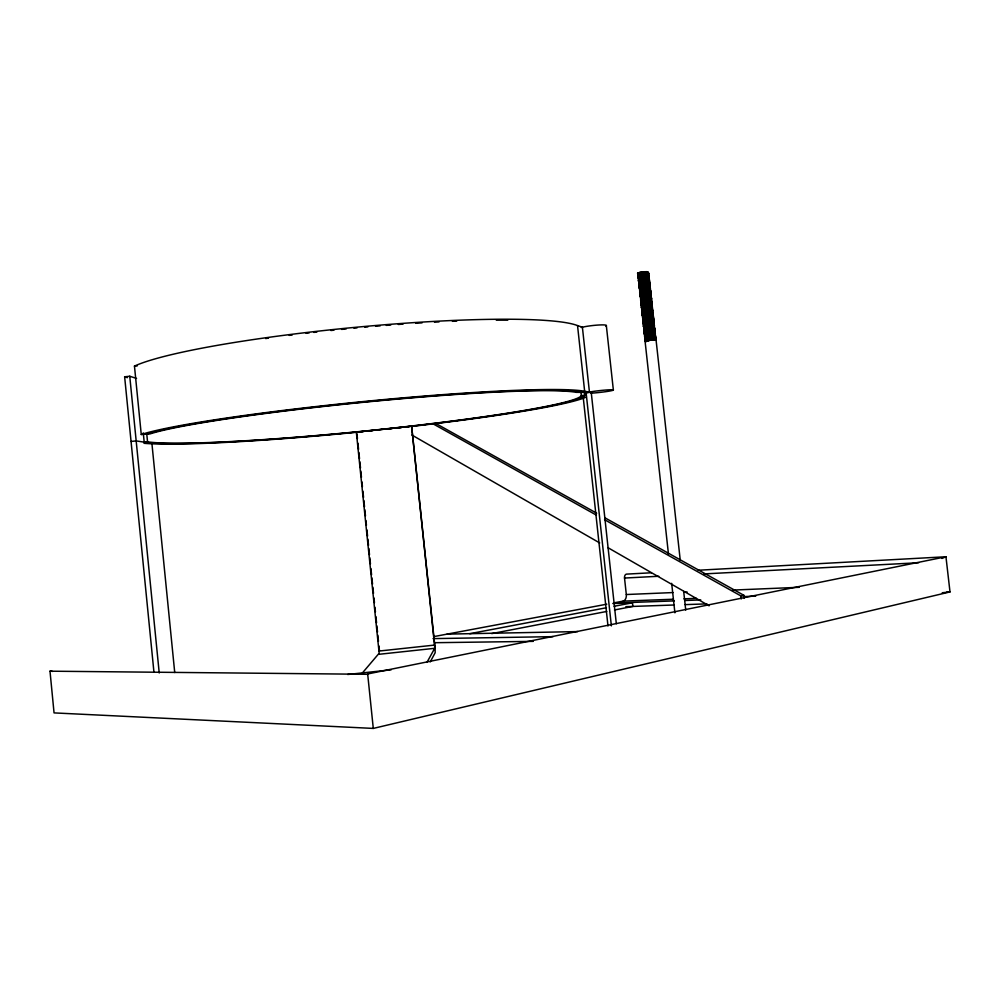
<?xml version="1.0" encoding="UTF-8"?>
<svg xmlns="http://www.w3.org/2000/svg" width="1000" height="1000" viewBox="0 0 1000 1000"><rect width="100%" height="100%" fill="white"/><g stroke="black" fill="none" stroke-linecap="round" stroke-linejoin="round"><path stroke-width="1.5" d="M638.263 274.9L639.237 273.05L647.4 271.725L643.562 272.137L651.075 340.112L645.075 341.275L668.438 553.837M426.938 662.375L434.7 648.312L434.688 646.6L411.625 426.262L356.337 432.163L379.175 653.213L362.438 672.9M680.275 560.425L656.075 340.1L649.638 340.225L642.15 271.887L637.6 273.113L638.85 274.012M644.887 271.625L652.475 339.787L651.075 340.112M430.25 661.925L435.163 652.712L435.125 648.425L411.625 426.262M590.725 393.188L592.35 393.1A13.713 0.9 -6.3 0 0 610.513 390.887A13.713 0.9 -6.3 0 0 609.038 389.825A13.713 0.9 -6.3 0 0 590.6 391.85L586.138 392.975L583.237 397.438L607.987 626.013M646.012 271.588L646.375 272.45C653.25 273.538 636.725 273.425 638.962 276.038C642.1 274.225 651.237 275.5 647.588 272.362L647.425 271.725L646.925 273.113L637.75 274.413L638.612 275.163M638.2 275.487L639.825 274.913C638.938 272.738 646.85 271.488 646.525 273.825L648.75 273.8L647.738 273.725L648.8 273.925L647.262 274.938L647.825 274.5M640.788 291.688C637.55 289.425 645.888 288.85 647.7 288.55L647.85 289.913L650.55 290.15L649.638 291.075L650.288 290.6M647.075 290.525L648.325 290.212L648.475 291.575L650.738 291.625L643.263 292.025L639.925 293.888L641.325 292.137L650.562 290.325C645.512 287.987 631.763 295.5 645.65 290.55M654.975 339.637L654.325 339.237L655.987 339.35L647.038 340.688L648.512 339.888L640.775 272.1M642.763 309.713C639.55 310.338 647.887 307 649.8 307.675L650.425 309.35L652.638 309.25L651.725 310.138M649.175 309.675L650.425 309.35L650.575 310.712L652.788 310.613L651.287 311.663L652.525 311.012L651.762 310.475M654.312 333.638C656.7 333.7 652.7 330.662 648.95 332.837C644.737 332.987 643.462 335.462 645.387 334.688L654.525 333.15L655.188 332.45L653.413 332.188L653.225 330.475L654.95 329.963L645.013 331.337C643.988 333.988 643.75 330.213 647.463 330.312C648.75 329.85 656.363 328.875 653.925 330.1L653.275 329.7L654.938 329.8L652.688 330.037L652.35 330.925L655.037 331.087L653.425 331.062L655.062 331.262L654.412 331.838L644.188 333.188M650.175 331.775L652.825 331.238L652.5 332.287L654.025 332.5L653.562 333.55L654.95 333.988L644.488 335.913L649.1 334.2L655.4 334.062L650.475 334.513M639.2 276.425L639.712 275.863L637.975 276.038L639.2 276.425L638.562 277.613L637.913 275.938M646.875 271.637L647.425 272.375M644.212 303.512C639.788 304.413 641.862 305.025 642.013 302.913L642.537 301.688L641.862 301.55L641.263 302.262L642.65 302.712C637.55 300.887 647.062 299.55 648.9 299.475C653.4 299.462 649.663 300.625 651.637 299.8L642.375 301.7L641.538 302.162L642.688 303.05L642.175 303.6M651.175 310.637L651.838 311.038C654.212 310.45 641.025 311.35 642.725 313.075L642.15 314.15L643.363 314.475C641.237 313.625 654.188 313.475 652.163 311.65C649.287 311.762 646.413 312.312 643.612 312.962C641.275 313.625 643.037 315.912 643.213 313.8L643.737 312.562L642.438 312.975L643.175 313.463L641.925 312.55L642.887 311.825L652.788 310.613L651.975 309.938L652.663 309.413C650.2 308.35 642.1 309.538 642.85 311.488L652.013 310.012M646.012 307.2L642.45 307.938C638.575 304.825 655.6 305.262 650.438 303.825L651.087 304.237L650.525 305.875C647.887 306.262 640.113 306.537 642.725 309.375L644.812 308.988M644.112 321.275L644.625 320.725L642.887 320.962L644.1 321.962C644.287 324.325 642.763 324.225 644.25 323.325M644.788 338.638C645.837 339.025 644.688 341.675 646.712 339.787L644.987 340.037L646.825 340.812M654.338 335.4L644.638 337.275L655.55 335.425L654.575 336.025L655.2 335.375L654.362 334.862C651.8 335.375 643.125 335.475 645.512 338.15C643.138 339.75 649.425 335.613 651.862 336.55C654.975 334.963 656.65 338.5 654.513 336.225M654.837 338.438L654.287 338.9L655.788 337.912L654.625 337.975C652.387 337.362 657.688 336.525 654.488 336.775L644.762 338.475L645.625 339.175M655.325 340.175L655.938 339.288L654.775 339.338C652.537 338.725 657.837 337.887 654.638 338.137L645.987 340.15L645.688 341.463C643.575 340.812 649.087 340.262 646.888 339.312C644.837 339.025 647.763 340.763 645.387 341.1M654.638 338.137L646.888 339.312L655.788 337.912L654.475 336.6C654.775 335.65 654.412 335.075 655.362 333.988M647.575 273.738C650.85 270.613 639.8 272.225 637.825 274.675M645.1 338.413C646.538 337.375 643.625 336.55 646.575 336.413L646.55 331.875C648.1 330.538 657.125 331.488 653.913 330.763M638.85 275.012L637.837 274.85M646.287 333.837C642.4 334.438 647.5 331.362 646.25 329.15L653.962 328.025L654.788 328.425L653.863 329.55M643.012 279.85L639.412 280.125C640.487 276.175 660.638 277.238 639.975 279.862C635.763 276.675 645.45 275.65 648.275 275.95C649.638 273.475 638.212 275.438 639.175 277.075M646.562 322.1L652.862 321.2L654.05 321.775L643.45 323.387L645.5 322.312L645.35 320.938L653.888 320.25L642.975 322.1L644.212 322.987M648.112 326.35C643.438 325.788 647.987 329.312 644.562 329.775C644.65 332.062 643.725 328.888 644.675 328.2C654.438 325.5 660.3 327.088 645.362 329.012L644.638 327.863C651.175 323.05 661.875 326.337 645.212 327.638L644.538 327.075L645.95 326.413L645.65 323.675L653.012 322.562L654.2 323.15L644.912 324.913L644.075 325.35L644.663 327.075L643.512 326.575L644.95 325.25L650.5 324.237L654.287 324.263L653.375 325.125L654.287 324.263L643.725 325.95L653.625 324.95L654.312 324.425L653.512 323.925M644.175 277.062L649.05 276.525L647.45 276.625L648.787 276.988L647.562 277.65C652.613 274.575 634.95 276.9 639.513 279.312M643.3 322.025L645.35 320.938L645.2 319.575L653.737 318.888L643.625 321.25L644.775 322.088M653.413 316.238L643.6 318.3C642.087 315.45 655.375 316.075 653.45 316.325C649.95 315.138 638.575 320.138 644.475 317.262L644.75 315.475L653.288 314.788L643.45 316.938L643.05 318.587L643.763 318.9M648.863 284.012L648.3 284.45C652.325 281.688 641.263 283.525 639.625 284.8C637.688 286.525 644.4 281.325 647.975 282.663L648.55 281.125C652.362 280.712 644.8 280.475 639.6 282.013L640.125 281.225L639.562 281.488C640.612 277.538 660.9 278.612 640.125 281.225L638.438 280.287L639.3 279.1M639.45 280.462L638.362 280.025M642.087 310.938L644.15 310.012L643.85 307.275L652.387 306.613L643.125 308.525L642.138 310.25M639.775 282.512C636.962 282.712 646.988 278.788 649.55 280.725C646.938 282.137 636.725 281.312 640.075 285.225M641.338 304.113L643.4 303.175L643.25 301.812L651.787 301.163L642.562 303.4L641.338 304.113L642.1 304.662C647.975 304.538 657.2 300.4 646.875 301.663M650.275 296.85C653.662 298.3 644.412 297.425 641.5 299.2C640.725 297.15 648.875 296.188 651.338 297.075C651.287 294.713 645.35 297.387 641.925 297.6L641.25 297.025L642.65 296.35L642.5 294.988L651.038 294.35L650.225 293.913M639.15 277.738C637.013 278.95 640.3 279.95 641.513 278.913M649.188 286.988C651.188 284.488 641.263 287.45 639.237 288.025C638.938 290.138 641.438 285.25 647.4 285.812L647.7 288.55L650.4 288.788L649.737 289.488L639.862 290.65L641.912 289.525L641.762 288.163L648.462 287.1L650.312 287.7L649.338 288.35L649.987 287.875L649.225 287.325M639.325 284.587C638.462 282.062 644.938 282.3 646.95 281.725L647.4 285.812L650.138 286.175L639.562 287.925L641.612 286.788L641.462 285.425L649.95 284.7L648.037 285.613M638.812 281.1L639.163 283.05M649.025 283.012L649.837 283.45L649.137 284.037L639.925 284.913L641.312 284.062L639.825 274.913L642.412 274.387M640.037 284.887C638.112 283.062 640.125 282.663 638.663 282.75M639.675 273.55L639.55 272.35M640.375 291.613L640.6 291.025L639.763 292.362C641.7 293.587 638.45 291.65 640.438 291.837M649.175 284.375L649.987 284.812L649.287 285.4L640.15 286.938L639.412 286.562L640 285.575C638.475 284.475 639.425 287.512 640.387 287.288L639.75 288.488L639.113 286.837M640.525 292.975L639.987 291.837L644.212 290.788M649.287 287.913L650.312 287.7L640.375 289C638.7 292.425 640.95 285.387 645.2 286.45M639.688 289.113L640.25 290.138M641.3 299.662C640.487 299.312 638.825 295.625 648.45 295.375C657.862 294.762 637.888 294.462 641.575 298.163M641.825 301.212C637.75 297.825 654.963 297.975 651.488 298.438M649.925 290.938C655.188 293.113 638.638 290.812 640.7 294.212M640.138 293.2C640.588 295.125 651.112 291.4 650.075 292.55M641.975 302.562C640.15 302.475 641.862 298.288 641.338 300L640.65 300.525L641.875 300.875M638.138 273.712L639.1 273.488M641.413 303.625C644.963 302.137 639.938 296.475 644.812 296.262M648.575 278.925L649.4 279.363C649.325 280.238 646.975 278.375 639.475 280.812L638.513 278.375M647.575 273.087L648.325 272.738M639.65 284.688C639.175 284.037 640.238 279.738 638.587 281.65M647.725 274.45L648.763 273.962M648.025 277.175C650.462 277.125 638.263 277.075 639.475 279.788M648.175 278.55L649.212 278.05L648.612 279.012M640.225 286.588C639.225 288.812 640.125 286.212 638.962 285.475M648.475 281.275L649.513 280.775M649.663 282.137C647.362 283.512 651.488 283.688 648.625 283.3L647.975 282.663L649.712 282.262L648.737 282.9L649.65 281.975L646.95 281.725L646.525 273.825L637.9 275.775L639.825 276.887M648.775 284L649.812 283.5M648.925 285.363L649.963 284.862M641.8 294.887L640.062 295.087L641.275 295.438L640.65 296.65L640 295.012M641.413 297.462L640.812 298.175L641.6 298.325M640.763 298.825L641.725 299.513M641.712 300.188L641.112 300.9M649.825 293.55L650.913 293.15L649.35 293.962L650.588 293.312L649.237 292.95L649.887 293.35C652.562 292.25 639.15 293.475 641.05 295.113L650.863 293.05M641.712 306.337L642.1 304.662L641.175 305.738L642.425 306.65L641.175 305.738L652.038 303.788L642.825 305.788L641.4 307.337L652.188 305.15L650.525 305.875L651.175 306.525C653.512 306.725 650.387 306.188 652.212 305.325L650.413 304.85L651.025 305.15M651.112 302.1L651.938 302.525L642.975 303.587L643.85 307.275L641.425 307.512L642.288 306.363L641.488 305.475L642.712 304.762L650.263 303.488L652.113 304.05L651.025 303.663M650.875 303.1L651.963 302.688L650.288 302.475L651.762 301.225M651.025 304.462L652.062 303.962M643.35 315.163C643.637 316.55 643.763 318.663 643.737 319.675C660.913 317.175 651.7 315.738 642.987 319.125M642.788 309.2L641.562 308.863L642.463 308.113C640.962 315.113 643.337 307.238 651.475 308.562C653 307.375 652 309.538 651.462 307.75M646.312 309.938L643.725 310.425L644.6 314.113L642.225 315.287L643.612 317.538L642.463 317.038L644.75 315.475L644.6 314.113L651.963 313L653.15 313.6L642.225 315.287L643.538 316M651.325 306.388L652.537 307.975L650.125 306.613C649.688 303.663 638.825 306.4 642.337 309.2C642.087 307.45 643.238 304.812 641.862 302.65L641.2 302.925L651.112 301.837M642.788 313.275L651.775 311.3C654.163 307.3 648.725 305.763 642.45 307.938M643.188 319.775L643.425 319.075C644.05 316.962 641.762 321.475 643.8 319.237M651.925 312.663C654.25 311.188 651.025 313.25 653.138 313.425C650.875 315.275 643.337 313.612 643.5 316.525M643.95 320.6L643.35 321.312L644.737 321.75C641.888 321.613 644.175 320.213 642.688 319.538M644.062 321.625C641.125 320.163 645.462 321.062 643.037 322.325L644.4 324.688C642.2 326.925 645.362 323.65 645.075 322.725M643.088 316C641.637 313.85 643.925 311.812 642.613 309.475C640.812 311.375 643.312 309.6 641.8 308.375M652.525 318.125L653.6 317.688M652.675 319.488C654.663 318.025 651.95 320.05 653.888 320.25C654.3 322.8 650.6 321.1 647.663 322.25M644.7 327.413L644.1 328.113L644.812 328.438M652.975 322.225L654.05 321.775L652.487 322.55L653.725 321.912L652.962 321.375M653.125 323.587L654.163 323.062L653.55 323.988M641.2 302.925L642.125 303.925M645.675 330.262L643.938 330.5C645.962 330.887 642.962 332.35 645.3 332.163L645.3 332.863C644.875 335.725 643.487 330.525 645.987 331.112M644.938 330.588L643.875 330.288L654.075 329.05L654.737 328.35L652.925 327.738L654.463 325.8M645.3 332.863L644.237 333.225L645.45 333.512L644.85 334.925L645.625 335.05M653.575 327.688C655.812 326.887 653.413 326.725 648.263 327.725M653.725 329.05L654.8 328.6L653.238 329.363L654.475 328.725L653.625 327.375L654.65 327.238M649.312 337.312L645.738 338L645.75 336.95M653.875 330.412L654.5 329.888L653.763 329.387M654.925 339.988L655.962 339.45L655.312 340.025M654.475 335.887C657.738 334.338 645.675 335.788 647.113 337.013C647.375 339.15 645.15 339.15 645.375 340.975M654.625 337.25L655.7 336.788M654.775 338.612L655.85 338.15M643.838 318.725C642.675 318.35 642.125 315.55 643.688 317.362M655.55 339.45L654.375 339.938L655.55 339.45L654.812 338.963M643.475 319.887L645.2 319.575L644.475 317.262L653.438 316.15M642.4 313.837L643.388 314.637M644.575 325.525C642.212 325.812 644.525 322.612 644.4 324.688M653.938 330.262L653.388 330.725L654.6 329.925M645.013 331.337L645.362 329.012L644.562 329.775M644.538 327.075L645.062 326.275L643.425 326.188L644.725 326.887M643.725 325.95L644.375 325.475L643.575 324.588L644.812 323.888L643.65 318.875L653.587 317.512M652.212 314.562L653.3 314.962L642.7 316.562L643.913 315.688L642.9 312.038L650.575 310.712L650.725 312.087L653 312.238M644.963 329.8C642.5 329.963 645.3 326.85 644.475 328.612L643.787 329.137L644.575 329.637M650.55 304.85L651.1 304.413L650.125 304.637M641.862 302.65L642.075 298.962L640.738 298.663M641.25 297.025C643.737 294.475 638.525 288.062 646.9 288.988M651.312 297.137C646.862 298.212 638.875 296.837 641.75 299.688M649.925 291.188L650.763 291.788L641.475 293.512C641.087 291.288 639.875 288.012 640.85 291.537M640.375 289C636.975 284.175 652.15 285.113 648.925 284.6L649.663 284.988M644.862 332.512L645.662 331.737L644.475 332.775M639.9 284.738C638.312 282.262 650.7 281.363 648.7 282.475L648.125 284.025L648.775 284.662M638.85 275.188L639.388 274.413L637.913 272.887M639.325 278.425L639.113 277.4C636.825 276.887 641.15 276.112 638.875 275.363L638.812 274.675M638.65 279.575C642.2 278.837 635.9 277.062 639.138 276.725M638.725 274C636.663 274.762 640.85 273.087 638.575 272.625L637.612 273.212L638.462 273.8M643.9 327.488L644.875 328.25M640.5 299.163L641.125 298.425M643.763 299.413L640.6 300.462L641.488 301.363L640.8 301.887L642.025 302.238M641.925 305.45L641.25 305.975L642.038 306.475M641.45 301.025C643.6 298.962 652.225 299.137 651.188 298.762C650.662 298.05 639.062 298.575 641.488 301.363M650.875 302.3L651.625 302.85L650.4 303.488L651.912 302.6M652.062 306.762L651.712 307.55M652.812 310.775L651.775 311.3M652.463 314.1L653.288 314.788L652.65 315.812M644.488 326.5L643.438 326.362L644.112 325.688M645.688 328.375L644.025 328.688L644.25 329.475M645.138 337.65C642.7 334.688 654.075 332.587 654.325 335.238L655.35 336.737M644.325 327.25L643.637 327.775L644.287 326.912M645.387 334.688L644.338 334.55L645.45 334.225M654.762 328.525L654.075 329.05L654.938 329.8M646.188 341.037C645.312 339.275 646.875 337.1 645.462 335.438L644.488 335.913L645.125 337.488M654.912 329.888L654.225 330.412L655.088 331.163M655.062 331.262L654.412 332.125L655.238 332.525M654.275 333.3C656.5 331.812 653.288 333.575 655.387 333.888M654.875 338.75L655.375 337.912M653.075 322.4L653.725 321.912M644.2 330.213L644.825 329.562L644.05 328.85M653.225 323.762L654.2 323.15M642.688 316.4L643.337 315.912L642.55 315.2M652.525 311.012L651.875 311.5L652.55 312.125L648.075 312.613M643.15 320.662L643.737 319.675M652.325 315.587L652.962 314.938M643.425 323.225L645.5 322.312C648.913 322.312 653.675 322.4 653.863 320.337M645.25 339.775L645.775 340.538M650.987 303.325L651.625 302.85M651.137 304.688L651.762 304.037M651.287 306.05L652.25 305.413L651.413 304.562M640.288 294.562L640.938 294.088L640.163 293.375M640.612 297.462C640.688 296.212 641.963 294.1 640.9 293.75M650.113 289.062C652.775 288.712 641.4 289.625 639.55 290.925M649.938 293.788L650.588 293.312M641.188 302.75C640.638 300.637 643.988 300.613 646.7 300.125M650.238 296.512L651.15 295.6L640.588 297.3M643.662 321.6L643.5 322.675M644.712 331.15L644.112 332.025L645.325 332.325M638.587 275.262L637.9 275.775L638.763 276.525M648.787 276.988L648.138 277.462L649.25 278L648.425 277.562M639.263 285.188L639.775 283.55M648.288 278.825L648.925 278.175L647.6 277.987L647.887 276.637C649.188 276.062 647.325 274.725 649.1 276.637M639.388 286.388C640.738 283.625 647.987 284.037 648.662 282.975M640.675 294.337C640.475 297.275 639.312 293.8 643.162 293.95M638.05 274.125L638.7 273.65M638.35 276.85L639 276.375M647.85 274.738L648.475 274.1M638.962 282.462L639.6 281.825M941.888 558.45L945.95 556.763L950 591.925L373.288 728.413L54.05 712.9L50 671.188L368.2 674.3M647.95 275.688L647.3 275.275L648.95 275.275L648.125 274.837M647.588 272.362L648.65 272.562M649.7 282.087C647.463 281.225 650.45 282.512 648.713 282.65M650.763 291.788L649.737 292L649.212 293.925L651.062 294.513L649.388 294.312M649.038 285.625L650.163 286.35L648.487 286.15L649.362 285.825M651.012 297.225L641.4 298.387M649.812 289.913L650.612 290.425L649.775 289.575M651.475 301.488C649.65 300.287 653.025 301.225 650.725 301.737L650.875 303.788M650.938 302.875L650.588 305.188L652.237 305.25L651.038 305.325M652.55 308.15L651.538 308.312L650.975 309.975L651.775 311.988M652.375 309.65L651.862 308.925M639.487 279.137C636.55 279.1 641.263 277.45 639.025 276.725L638.05 277.137L639.288 278.087L644.15 276.887M639.175 278.087L638.2 278.488L639.062 279.25M639.325 279.45L638.438 280.287M638.8 280.938L639.412 280.125M638.95 282.3C642.275 281.488 651.3 280.475 648.4 279.762M639.237 285.025L642.113 284.375M640.075 286.275L639.175 287.087L640.4 287.462M640.438 295.925L651.012 294.413M641.112 295.825L640.138 296.2L640.662 296.812M654.05 321.775L652.375 321.525M653.363 322.562L654.188 322.975L652.2 323.5M641.488 305.475L645.713 304.462M653.1 319.9L653.688 318.8L644.775 320M642.387 313.663L650.725 312.087L651.15 319.988L653.575 320.55M652.913 318.475L653.737 318.888L652.725 319.2L652.325 322.275L653.363 322.287M643.125 320.487L643.812 320.412M643.275 321.85L651.625 320.288L651.45 322.713L654.137 322.9M653.325 324.65C654.825 323.1 643.462 327.7 644.262 324.513L643.288 325L644.562 325.35M643.875 327.312L654.438 325.625L653.475 326.012M644.175 330.05L645.837 329.738M653.713 328.188L654.788 328.425M644.625 334.15L652.975 332.612L652.95 336.4L655.638 336.55L654.613 336.362M645.075 338.237L653.425 336.712L653.1 337.762L655.987 339.35M645.225 339.613L645.913 339.538M655.537 335.25L654.463 335L655.2 335.375M648.337 272.913L647.113 274.812L648.625 275.462M648.487 274.275L647.225 275.837L647.887 276.637L645.575 276.863M647.6 277.987L648.938 278.35M648.413 279.925L649.075 279.538L648.325 279.163M648.562 281.288L649.237 281.075M648.188 283.425L649.513 283.625M649.312 288.087L649.987 287.875M649.438 289.275L650.138 289.237M650.438 291.962L649.562 291.163M650.188 296.075L650.888 296.038M650.337 297.438L651.038 297.4M650.487 298.8L651.162 298.587M651.325 300.125L650.65 300.325L651.612 299.862M650.788 301.512L651.462 301.312L650.612 300.712M651.775 304.212L650.113 304.462M651.388 306.962L652.075 306.938M651.55 308.488L652.225 308.288M638.713 273.825L640.913 273.45M639 276.55L648.5 275.262L647.763 274.8M639.15 277.913L642.712 277.125M639.3 279.288L648.8 278L642.862 278.488M652 312.575L652.663 312.213L651.912 311.837M652.275 315.125L652.975 315.1M652.425 316.488L653.112 316.3M640.35 288.837L650.25 287.425L649.475 286.85M652.75 319.375L653.425 319.188L652.913 318.188M640.8 292.925L648.475 291.575L648.3 294.012L649.825 294.225M653.2 323.462L653.85 323.113L653.112 322.738M653.35 324.825L654 324.475L653.263 324.1M653.5 326.188L654.175 326M641.85 302.488L651.737 301.062M653.65 327.55L654.325 327.362M647.125 277.3L648.112 277.213M654.225 332.825C656.263 332.9 652.65 331.875 654.65 331.25L652.837 331.413M643.05 313.412L646.612 312.675M643.2 314.775L648.2 313.812M654.375 334.188L655.05 334.012M654.525 335.55L655.225 335.55M648.012 285.438L649 285.2L648.425 286.75L649.375 290.125M654.675 336.912L655.375 336.912M643.8 320.238L653.3 318.95L652.562 318.463M643.95 321.6L647.513 320.875M654.825 338.275L655.525 338.275M581.275 327.5L583.562 326.938A13.7 1.487 -6.5 0 1 600.163 324.938A13.7 1.487 -6.5 0 1 605.675 326.05M644.688 328.438L646.912 328.137M644.837 329.8L653.575 328.4L653.112 329.45L654.013 330.913M646.137 332.475L644.175 333.013L645.475 333.688M652.05 322.15L653.05 322.1M639.975 276.275L647.725 275.113M640.725 283.1L643.312 282.587M641.025 285.837L643.612 285.325M641.325 288.562L643.913 288.05M642.075 295.4L648.775 294.312L648.9 299.475L651.587 299.7L650.075 301.775L650.725 302.425L645.562 303.1M642.825 302.225L645.413 301.725M643.575 309.062L651.325 307.887L651.475 309.25M604.55 519.688L740.925 595.925L743.913 595.325L744.25 598.325M644.325 315.887L646.912 315.413M645.863 318.562L642.675 319.375L643.538 320.087M646.312 322.663L643.125 323.462L644.425 324.162M645.225 324.1L647.812 323.612M491.725 633.612L606.788 611.438M614.462 609.963L632.875 606.425L632.475 602.788L612.85 603.513M645.975 330.938L652.688 330.037M647.362 332.238L645.138 332.537L645.462 335.438M646.425 335.037L649.013 334.575M469.812 633.688L606.388 607.75M614.062 606.287L632.475 602.788M646.875 339.15L653.575 338.088L653.25 339.137L654.775 339.338L651.075 340M433.862 636.6L606.763 604.2M613.55 602.925L623.1 601.125L673.037 599.25M646.888 327.962L654.2 327.15L653.462 326.662M647.038 329.338L648.413 329.1M647.188 330.7L651.4 330.037M647.337 332.075L651.55 331.4M647.487 333.438L650.3 332.975M649.613 340.05L645.125 341.262L646.4 341.5M642.262 273.025L645.1 272.587M643.462 283.95L648.625 283.3M646.162 308.562L649 308.137M647.75 309.7C644.825 309.625 641.462 312.062 641.8 311.363M649.25 323.387L644.262 324.513M649.875 329.038L654.35 328.512L653.612 328.025M650.775 337.25L654.488 336.775M647.775 309.875L649.15 309.5M648.375 315.35L653.263 314.875M648.675 318.087C655.263 319.375 651.462 314.288 652.825 313.738M648.975 320.825L653.45 320.312L652.712 319.825M649.275 323.562L651.925 323.025L652.675 329.875M649.575 326.3L654.05 325.788L652.525 322.887M645.962 293.463L650.45 293L649.712 292.525M646.275 296.2L651.162 295.775M646.575 298.925L651.462 298.5M647.175 304.4L651.65 303.925L650.913 303.45M647.475 307.137L652.362 306.688M649.65 340.275L648.275 340.462L653.725 339.45L652.4 340M643.875 274.325L648.35 273.9L647.613 273.425M644.463 279.788L648.95 279.363L648.25 278.4M644.762 282.525L649.25 282.087L648.512 281.613M645.062 285.262L649.55 284.812L648.812 284.337M645.362 287.987L650.263 287.6M645.662 290.725L647.05 290.363M651.725 332.938L655.212 332.625M650.675 323.363L653.75 323.05L653.012 322.562M616.325 623.763L591.237 392.425L576.2 392.337A221.438 14.375 -5.7 0 0 369.05 401.737A221.438 14.375 -5.7 0 0 150.188 433.862L141.263 434.5L134.462 366.1A229.85 24.625 -5.5 0 1 361.4 326.763A229.85 24.625 -5.5 0 1 577.537 325.6L582.4 327.225L589.438 392.075L584.65 391.275A230.15 14.95 -5.7 0 0 369.113 400.988A230.15 14.95 -5.7 0 0 141.263 434.5M649.625 313.775L652.7 313.488L651.975 312.4M648.125 300.1L651.2 299.825L650.462 299.35M642.15 271.887L643.562 271.725M646.625 286.425L650.113 286.225M131.05 441.45L136.175 440.9L151.9 443.387L174.725 672.525M143.275 432.912L144.2 442.175L147.537 441.812A221.438 14.375 -5.7 0 0 383.587 429.087A221.438 14.375 -5.7 0 0 581.325 395.6L584.663 395.25L584.325 392.175M379.038 651.05L434.55 645.088M942.25 592.762L950 591.925L946.888 592.038M379.075 654.287L434.7 648.312M347.675 674.488L391.15 669.825M153.925 671.988L124.637 376.788L129.75 376.25L136.55 378.438M650.438 309.525L652.25 309.387L651.513 308.9M650.288 308.15L652.1 308.025L651.062 304.812M648.188 289.012L650.413 288.962M648.337 290.387L650.562 290.325M646.388 272.625L648.2 272.538L647.463 272.062M651.388 572.775L626.45 574.125A3.55 2.325 86.4 0 0 624.525 578.05L626.312 594.525A5.95 3.912 87 0 1 623.1 601.125M698.138 570.237L945.95 556.763L367.663 673.962L373.288 728.413M624.525 578.05L658.763 576.263M703.9 573.913L918.7 562.75M134.462 366.1L137.15 365.962M626.312 594.525L673.075 592.562M683.988 592.112L687.113 591.987M732.312 590.1L799.35 587.3M683.962 598.837L696.45 598.362M743.263 596.6L755.75 596.125M613.75 603.112L674.35 600.887M685.225 600.487L700.763 599.925M625.825 606.663L674.188 605M685.113 604.625L706.95 603.875M447.062 634.125L577.775 631.587M433.038 638.625L553.05 636.65M435.025 642.7L533.263 641.363M645.688 341.463L646.562 341.475M646.2 340.325L644.987 340.037M645.775 336.413C644.163 335.487 645.15 335.412 645.713 336.613M645.6 334.875L644.388 334.588M644.712 326.712L643.487 326.413M644.862 328.075L643.637 327.775M643.812 318.55L642.6 318.238L643.213 317.5M643.512 315.837L642.3 315.512L642.913 314.775M643.662 317.188L642.45 316.875L643.062 316.137M643.213 313.113C642.55 311.425 641.637 311.887 643.238 313.288M645.825 331.613L644.55 332.2M642.775 309.037L641.55 308.7L642.163 307.962M641.688 306.175L642.487 306.488M641.3 295.613L640.512 295.462L641.075 294.4M640.837 291.363C638.25 291.462 641.85 289.8 639.712 289.288M640.688 290L639.462 289.637L640.138 289.113L639.263 288.2M640.7 290.175L639.925 290.025L640.1 288.775M639.012 281.688L639.788 281.85M639.812 282.025L638.562 281.475L639.212 280.613M638.862 280.338L639.637 280.5M639.663 280.663L638.413 280.113L639.038 279.35M638.237 273.438L637.6 273.113M639.212 276.588L638.438 276.425L639 275.375M124.637 376.788L127.387 377.663M644.987 336.287L645.175 335.087M648.962 285.7L650 288.913L648.875 290.85L649.525 291.488M649.412 289.8L650.15 290.275L649.025 292.213L649.675 292.863M649.862 293.888L651.05 298.463L649.925 300.413L650.575 301.05M650.763 302.075L651.5 302.562M638.062 277.3L638.95 278.225M638.513 281.388L639.35 281.962M640.15 296.375L641 296.938M640.3 297.738L641.15 298.3M640.9 303.188L641.95 303.3M641.05 304.55L641.888 305.113M642.1 314.088L642.938 314.637M642.4 316.812L643.238 317.362M642.837 320.913L643.688 321.45M643.138 323.638L643.988 324.188M641.562 304.975L641.737 303.75M641.4 303.45L641.575 302.512M648.475 281.938L647.525 278.562L648.1 277.038M639.45 285.775L639.625 284.8M648.925 286.025L648.275 285.387L648.85 283.837M650.425 299.688L649.325 294.95L649.887 293.35M641.263 296.112L641.05 295.113L640.225 296.613M654.163 332.275L654.9 332.65M655.5 338.1L655.013 337.287M652.525 318.825L651.275 312.7L651.838 311.038M652.675 320.188L652.025 319.538L653.263 317.663M638.112 273.538L638.5 274.15M640.375 287.95L639.95 287.413M653.425 327.025L652.475 323.638L653.025 321.925M649.075 285.963L649.837 286.512M435.8 423.462L596.675 513.2M604.85 517.762L743.913 595.325M432.725 423.638L596.375 515.112M411.925 435.05L599.7 542.938M607.812 547.6L709.125 605.812M650.588 305.188L651.912 305.4M649.975 305.25L649.375 299.775L640.75 301.825L641.6 302.387M645.062 341.2L645.763 340.7M644.137 325.55L643.288 325L643.962 324.325M642.188 307.838L641.35 307.275L642.025 306.6M740.925 595.925L741.25 598.938M683.688 591.45L685.725 610.075M642.475 306.312L642.463 306.988M638.962 276.038L639.025 276.725M639.625 282.175L639.562 281.488L639.388 282.312M671.663 583.325L674.9 612.812M606.337 325.588L613.362 390.075M586.138 392.975L611.362 625.875M577.537 325.6L584.65 391.275M580.825 390.988L581.325 395.6M356.962 433.913L357.45 438.55M357.925 443.2L358.562 449.387M358.888 452.488L359.525 458.675M359.85 461.775L360.5 467.962M360.812 471.062L361.463 477.25M361.938 481.887L362.425 486.538M362.9 491.175L363.55 497.375M363.862 500.462L364.513 506.662M364.825 509.75L365.475 515.95M365.95 520.588L366.438 525.237M366.912 529.875L367.562 536.075M367.875 539.163L368.525 545.363M368.837 548.45L369.487 554.65M369.8 557.737L370.45 563.938M370.925 568.575L371.575 574.763M371.887 577.863L372.537 584.05M372.85 587.15L373.5 593.337M373.975 597.987L374.462 602.625M374.938 607.275L375.425 611.912M375.9 616.562L376.55 622.75M376.863 625.85L377.512 632.038M377.825 635.138L378.475 641.325M378.95 645.975L379.438 650.612M146.775 434.1L147.537 441.812M129.75 376.25L159.225 672.987M584.663 395.25A224.913 14.6 -5.7 0 1 383.837 429.225A224.913 14.6 -5.7 0 1 144.2 442.175M146.625 434.125A224.913 14.6 -5.7 0 1 369.075 401.438A224.913 14.6 -5.7 0 1 579.575 391.912M586.362 396.962A230.15 14.95 -5.7 0 1 412.113 426.35M409.038 426.7A230.15 14.95 -5.7 0 1 405.962 427.05M401.337 427.575A230.15 14.95 -5.7 0 1 398.25 427.912M392.062 428.587A230.15 14.95 -5.7 0 1 388.988 428.925M372.325 430.688A230.15 14.95 -5.7 0 1 369.3 431M363.2 431.613A230.15 14.95 -5.7 0 1 143.975 443.288M265.637 338.55A224.638 24.05 -5.5 0 1 268.488 338.15M289.188 335.375A224.638 24.05 -5.5 0 1 292.225 335M306.038 333.3A224.638 24.05 -5.5 0 1 309.137 332.938M313.788 332.4A224.638 24.05 -5.5 0 1 316.9 332.05M330.887 330.513A224.638 24.05 -5.5 0 1 333.938 330.188M341.575 329.4A224.638 24.05 -5.5 0 1 346.2 328.938M353.925 328.188A224.638 24.05 -5.5 0 1 357.013 327.9M364.75 327.188A224.638 24.05 -5.5 0 1 367.85 326.912M375.55 326.25A224.638 24.05 -5.5 0 1 380.15 325.863M386.25 325.375A224.638 24.05 -5.5 0 1 390.788 325.025M398.275 324.462A224.638 24.05 -5.5 0 1 403.062 324.113M415.763 323.263A224.638 24.05 -5.5 0 1 422.05 322.863M434.462 322.163A224.638 24.05 -5.5 0 1 439.025 321.925M452.4 321.3A224.638 24.05 -5.5 0 1 456.725 321.125M496.287 320.188A224.638 24.05 -5.5 0 1 507.775 320.188M50 671.188A5.1 4.612 -74.4 0 1 52.375 671.462"/></g></svg>
